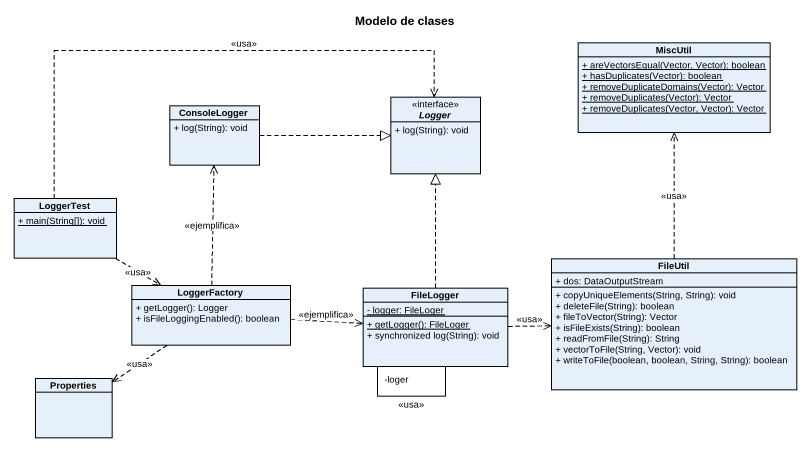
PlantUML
@startuml
title Modelo de clases
hide circle
hide empty members
skinparam classAttributeIconSize 0
class MiscUtil {
  {static} + areVectorsEqual(Vector, Vector): boolean
  {static} + hasDuplicates(Vector): boolean
  {static} + removeDuplicateDomains(Vector): Vector
  {static} + removeDuplicates(Vector): Vector
  {static} + removeDuplicates(Vector, Vector): Vector
}
interface Logger <<interface>> {
  + log(String): void
}
class ConsoleLogger {
  + log(String): void
}
class LoggerTest {
  {static} + main(String[]): void
}
class FileUtil {
  + dos: DataOutputStream
  + copyUniqueElements(String, String): void
  + deleteFile(String): boolean
  + fileToVector(String): Vector
  + isFileExists(String): boolean
  + readFromFile(String): String
  + vectorToFile(String, Vector): void
  + writeToFile(boolean, boolean, String, String): boolean
}
class LoggerFactory {
  + getLogger(): Logger
  + isFileLoggingEnabled(): boolean
}
class FileLogger {
  {static} - logger: FileLoger
  {static} + getLogger(): FileLoger
  + synchronized log(String): void
}
class Properties
ConsoleLogger .right.|> Logger
LoggerTest .right.> Logger : <<usa>>
LoggerTest .right.> LoggerFactory : <<usa>>
FileUtil .up.> MiscUtil : <<usa>>
LoggerFactory .up.> ConsoleLogger : <<ejemplifica>>
LoggerFactory .right.> FileLogger : <<ejemplifica>>
LoggerFactory ..> Properties : <<usa>>
FileLogger .up.|> Logger
FileLogger .right.> FileUtil : <<usa>>
FileLogger "-loger" -- FileLogger : <<usa>>
@enduml
